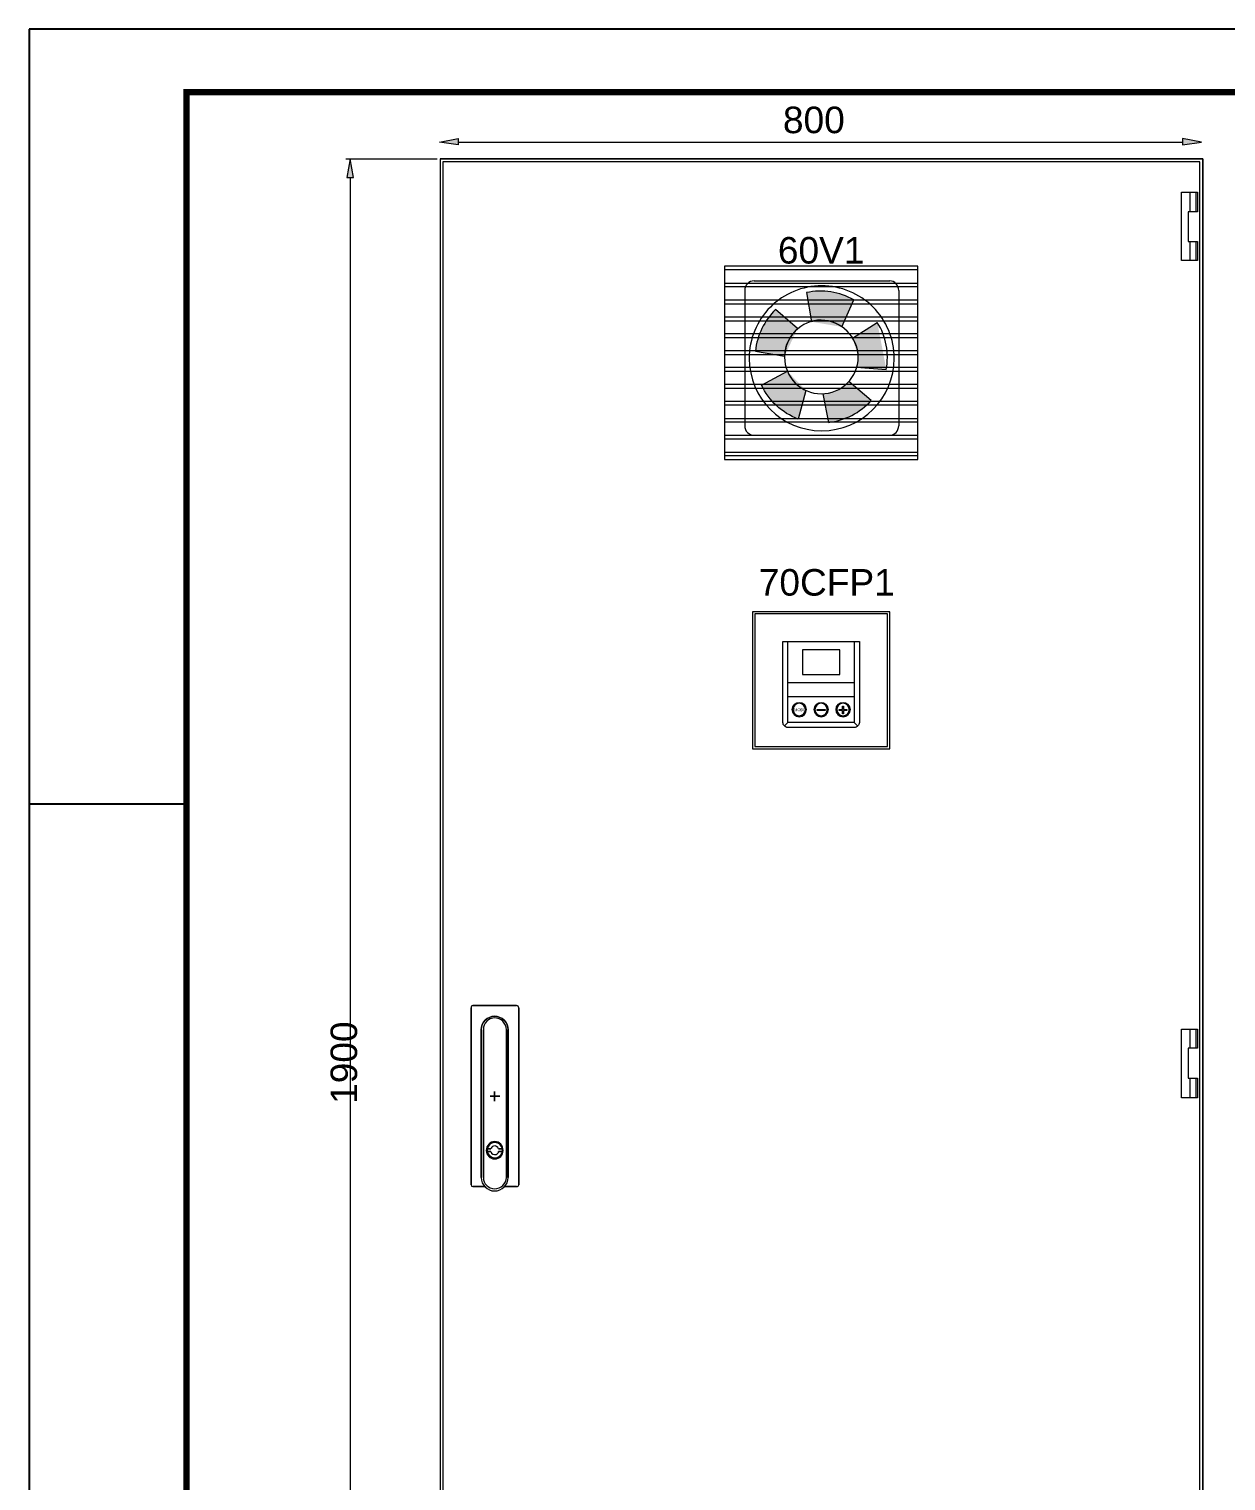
# Model space of a CAD drawing. Header units: millimetres. Extents: x 1004 to 59588, y 686 to 38112.
# Drawn here: x 42499 to 43751, y 36592 to 38112 of the extents above; entities that cross this region are included whole.
import ezdxf

# ---------------------------------------------------------------- set-up
doc = ezdxf.new("R2010")
doc.units = ezdxf.units.MM
for name, color, linetype in [('ARQ-FOLHA', 7, 'Continuous'), ('PDF4_Geometry', 7, 'Continuous'), ('PDF4_Text', 7, 'Continuous')]:
    doc.layers.add(name, color=color, linetype=linetype)
doc.styles.add('PDF Arial', font='arial.ttf')

# ---------------------------------------------------------------- blocks, each defined once
blk = doc.blocks.new('FOLHA A2')
at = {"layer": 'ARQ-FOLHA'}
for p, q in [((594, 0), (0, 0)), ((0, 0), (0, -420)), ((0, -123), (25, -123))]:
    blk.add_line(p, q, dxfattribs=at)
at = {"layer": 'ARQ-FOLHA', "const_width": 1}
blk.add_lwpolyline([(25, -410), (584, -410), (584, -10), (25, -10), (25, -410)], dxfattribs=at)

msp = doc.modelspace()

# ---------------------------------------------------------------- hatches: boundary and pattern name
at = {"layer": 'PDF4_Geometry', "transparency": 33554559}
for points in [[(42947.69, 37996.86), (42947.69, 37990.39), (42928.27, 37993.33), (42928.27, 37993.33)], [(43705.92, 37996.86), (43705.92, 37990.39), (43725.92, 37993.33), (43725.92, 37993.33)], [(42831.21, 37956.27), (42838.27, 37956.27), (42834.74, 37975.69), (42834.74, 37975.69)], [(43265.33, 37738.63, 0.1917042), (43303.57, 37703.33), (43303.57, 37703.33), (43311.8, 37733.33), (43292.39, 37753.33)]]:
    msp.add_hatch(color=256, dxfattribs=at).paths.add_polyline_path(points)
h = msp.add_hatch(color=256, dxfattribs=at)
h.paths.add_polyline_path([(43361.8, 37828.04, 0.1858345), (43312.39, 37835.69)], flags=0)
h.paths.add_polyline_path([(43349.45, 37799.8), (43361.8, 37828.04), (43312.39, 37835.69), (43317.69, 37805.1)], flags=0)
h = msp.add_hatch(color=256, dxfattribs=at)
h.paths.add_polyline_path([(43280.04, 37818.04, 0.1712205), (43258.86, 37774.51)], flags=0)
h.paths.add_polyline_path([(43289.45, 37769.21), (43302.98, 37798.04), (43280.04, 37818.04), (43258.86, 37774.51)], flags=0)
h = msp.add_hatch(color=256, dxfattribs=at)
h.paths.add_polyline_path([(43364.74, 37757.45, 0.0810958), (43366.51, 37768.04)], flags=0)
h.paths.add_polyline_path([(43386.51, 37804.51), (43360.63, 37788.04), (43366.51, 37768.04), (43364.74, 37757.45), (43395.92, 37755.1)], flags=0)
h = msp.add_hatch(color=256, dxfattribs=at)
h.paths.add_polyline_path([(43329.45, 37729.8, 0.19731), (43356.51, 37742.74)], flags=0)
h.paths.add_polyline_path([(43335.33, 37699.8, 0.1844998), (43380.04, 37722.74)], flags=0)
h.paths.add_polyline_path([(43380.04, 37722.74), (43356.51, 37742.74), (43329.45, 37729.8), (43335.33, 37699.8)], flags=0)

# ---------------------------------------------------------------- linework, layer by layer
at = {"layer": 'PDF4_Geometry', "lineweight": 0}
for points in [[(42947.69, 37996.86), (42947.69, 37990.39), (42928.27, 37993.33)], [(43725.92, 37993.33), (43705.92, 37996.86), (43705.92, 37990.39)], [(42831.21, 37956.27), (42838.27, 37956.27), (42834.74, 37975.69)], [(42931.8, 36084.51), (43724.16, 36084.51), (43724.16, 37972.74), (42931.8, 37972.74)], [(43721.8, 37940.98), (43721.8, 37920.39), (43711.8, 37920.39), (43711.8, 37889.21), (43721.8, 37889.21), (43721.8, 37869.21), (43711.8, 37869.21), (43704.74, 37869.21), (43704.74, 37940.98), (43711.8, 37940.98)], [(43226.51, 37660.98), (43428.86, 37660.98), (43428.86, 37863.33), (43226.51, 37863.33)], [(43255.92, 37358.04), (43399.45, 37358.04), (43399.45, 37501.57), (43255.92, 37501.57)], [(43258.27, 37360.39), (43397.1, 37360.39), (43397.1, 37499.21), (43258.27, 37499.21)], [(43308.27, 37435.69), (43347.1, 37435.69), (43347.1, 37461.57), (43308.27, 37461.57)], [(43331.8, 37398.04), (43323.57, 37398.04), (43323.57, 37399.21), (43331.8, 37399.21)], [(43354.74, 37398.04), (43351.21, 37398.04), (43351.21, 37394.51), (43350.04, 37394.51), (43350.04, 37398.04), (43346.51, 37398.04), (43346.51, 37399.21), (43350.04, 37399.21), (43350.04, 37402.74), (43351.21, 37402.74), (43351.21, 37399.21), (43354.74, 37399.21)], [(42961.21, 36901.57), (42961.21, 37086.86)], [(42961.21, 36901.57), (42961.21, 37086.86)], [(43008.86, 37089.21), (42962.98, 37089.21)], [(43008.86, 37089.21), (42962.98, 37089.21)], [(43011.21, 36901.57), (43011.21, 37086.86)], [(43011.21, 36901.57), (43011.21, 37086.86)], [(42971.8, 36909.21), (42971.8, 37063.92)], [(42971.8, 36909.21), (42971.8, 37063.92)], [(42974.16, 36909.21), (42974.16, 37063.92)], [(42974.16, 36909.21), (42974.16, 37063.92)], [(42998.27, 36909.21), (42998.27, 37063.92)], [(42998.27, 36909.21), (42998.27, 37063.92)], [(43000.04, 36909.21), (43000.04, 37063.92)], [(43000.04, 36909.21), (43000.04, 37063.92)], [(43721.8, 37064.51), (43721.8, 37044.51), (43711.8, 37044.51), (43711.8, 37013.33), (43721.8, 37013.33), (43721.8, 36992.74), (43711.8, 36992.74), (43704.74, 36992.74), (43704.74, 37064.51), (43711.8, 37064.51)], [(42991.21, 36994.51), (42981.21, 36994.51)], [(42985.92, 36989.21), (42985.92, 36999.21)], [(42981.8, 36939.21), (42978.27, 36939.21)], [(42981.8, 36939.21), (42978.27, 36939.21)], [(42981.8, 36936.27), (42978.27, 36936.27)], [(42981.8, 36936.27), (42978.27, 36936.27)], [(42994.16, 36939.21), (42990.04, 36939.21)], [(42994.16, 36939.21), (42990.04, 36939.21)], [(42994.16, 36936.27), (42990.04, 36936.27)], [(42994.16, 36936.27), (42990.04, 36936.27)], [(42975.92, 36899.8), (42962.98, 36899.8)], [(42975.92, 36899.8), (42962.98, 36899.8)], [(43008.86, 36899.8), (42995.92, 36899.8)], [(43008.86, 36899.8), (42995.92, 36899.8)]]:
    msp.add_lwpolyline(points, close=True, dxfattribs=at)
at = {"layer": 'PDF4_Geometry', "lineweight": 18}
for points in [[(42947.69, 37993.33), (43705.92, 37993.33)], [(42830.04, 37975.69), (42925.92, 37975.69)], [(42834.74, 37956.27), (42834.74, 36100.39)]]:
    msp.add_lwpolyline(points, dxfattribs=at)
at = {"layer": 'PDF4_Geometry', "lineweight": 0}
for points in [[(42928.86, 37975.69), (42928.86, 36080.39), (43727.1, 36080.39), (43727.1, 37975.69), (42928.86, 37975.69), (43727.1, 37975.69), (43727.1, 36080.39), (42928.86, 36080.39), (42928.86, 35980.39), (43727.1, 35980.39), (43727.1, 36080.39), (42928.86, 36080.39), (42928.86, 35980.39)], [(43713.57, 37940.98), (43713.57, 37920.39)], [(43720.04, 37940.98), (43720.04, 37920.39)], [(43713.57, 37889.21), (43713.57, 37869.21)], [(43720.04, 37889.21), (43720.04, 37869.21)], [(43226.51, 37859.8), (43428.86, 37859.8)], [(43226.51, 37845.69), (43428.86, 37845.69)], [(43226.51, 37842.16), (43428.86, 37842.16)], [(43247.69, 37838.04), (43247.69, 37696.27)], [(43257.69, 37848.04), (43399.45, 37848.04)], [(43399.45, 37848.04), (43399.45, 37848.04)], [(43408.86, 37838.04), (43408.86, 37696.27)], [(43226.51, 37828.04), (43428.86, 37828.04)], [(43226.51, 37823.92), (43428.86, 37823.92)], [(43226.51, 37810.39), (43428.86, 37810.39)], [(43226.51, 37806.27), (43428.86, 37806.27)], [(43226.51, 37792.74), (43428.86, 37792.74)], [(43360.63, 37788.04), (43386.51, 37804.51)], [(43226.51, 37788.63), (43428.86, 37788.63)], [(43226.51, 37775.1), (43428.86, 37775.1)], [(43226.51, 37770.98), (43428.86, 37770.98)], [(43226.51, 37757.45), (43428.86, 37757.45)], [(43226.51, 37753.33), (43428.86, 37753.33)], [(43364.74, 37757.45), (43395.92, 37755.1)], [(43226.51, 37739.8), (43428.86, 37739.8)], [(43226.51, 37735.69), (43428.86, 37735.69)], [(43226.51, 37722.16), (43428.86, 37722.16)], [(43226.51, 37718.04), (43428.86, 37718.04)], [(43226.51, 37703.92), (43428.86, 37703.92)], [(43226.51, 37700.39), (43428.86, 37700.39)], [(43226.51, 37686.27), (43428.86, 37686.27)], [(43257.69, 37686.27), (43399.45, 37686.27)], [(43226.51, 37682.74), (43428.86, 37682.74)], [(43226.51, 37668.63), (43428.86, 37668.63)], [(43226.51, 37665.1), (43428.86, 37665.1)], [(43362.39, 37470.39), (43362.39, 37385.69), (43292.98, 37385.69), (43292.98, 37470.39)], [(43292.98, 37427.45), (43362.39, 37427.45)], [(43292.98, 37412.74), (43362.39, 37412.74)], [(43289.45, 37382.16), (43292.98, 37385.69)], [(43362.39, 37385.69), (43365.92, 37382.16)], [(43008.86, 37089.21), (43008.86, 37089.21)], [(43008.86, 37089.21), (43008.86, 37089.21)], [(43008.86, 37089.21), (43008.86, 37089.21)], [(43008.86, 37089.21), (43008.86, 37089.21)], [(42971.8, 37063.92), (42971.8, 37063.92)], [(42971.8, 37063.92), (42971.8, 37063.92)], [(42971.8, 37063.92), (42971.8, 37063.92)], [(42971.8, 37063.92), (42971.8, 37063.92)], [(42974.16, 37063.92), (42974.16, 37063.92)], [(42974.16, 37063.92), (42974.16, 37063.92)], [(42974.16, 37063.92), (42974.16, 37063.92)], [(42974.16, 37063.92), (42974.16, 37063.92)], [(43713.57, 37064.51), (43713.57, 37044.51)], [(43720.04, 37064.51), (43720.04, 37044.51)], [(43713.57, 37013.33), (43713.57, 36992.74)], [(43720.04, 37013.33), (43720.04, 36992.74)]]:
    msp.add_lwpolyline(points, dxfattribs=at)
for points in [[(43404.16, 37766.86, 0.4157007), (43328.27, 37842.74, 0.4157007), (43252.39, 37766.86, 0.4127907), (43328.27, 37690.98, 0.4127907)], [(43287.69, 37385.69), (43287.69, 37470.39), (43367.69, 37470.39), (43367.69, 37385.69, -0.4166667), (43362.39, 37380.39), (43292.98, 37380.39, -0.4166667)], [(42985.92, 37078.04, -0.40625), (43000.04, 37063.92, 0.40625), (42985.92, 37078.04, 0.40625), (42971.8, 37063.92, -0.40625)]]:
    msp.add_lwpolyline(points, format="xyb", close=True, dxfattribs=at)
for points in [[(43349.45, 37799.8), (43361.8, 37828.04, 0.1858345), (43312.39, 37835.69), (43317.69, 37805.1)], [(43302.98, 37798.04), (43280.04, 37818.04, 0.1712205), (43258.86, 37774.51), (43289.45, 37769.21)], [(43311.8, 37733.33), (43303.57, 37703.33, -0.1917042), (43265.33, 37738.63), (43292.39, 37753.33)], [(43329.45, 37729.8), (43335.33, 37699.8, 0.1844998), (43380.04, 37722.74), (43356.51, 37742.74)]]:
    msp.add_lwpolyline(points, format="xyb", dxfattribs=at)
for centre, radius, start, end in [((43327.34, 37767.7), 39.17, 0.50195, 89.49805), ((43327.61, 37767.96), 38.16, 179.88551, 270.11449), ((43304.69, 37399.16), 6.53, 0.50195, 179.49805), ((43327.63, 37399.16), 6.53, 0.50195, 179.49805), ((43350.57, 37399.16), 6.53, 0.50195, 179.49805), ((42986.12, 37063.73), 14.31, 90.7811, 179.2189), ((42986.12, 37063.73), 14.31, 90.7811, 179.2189), ((42985.73, 37063.73), 14.31, 0.7811, 89.2189), ((42985.73, 37063.73), 14.31, 0.7811, 89.2189), ((42986.12, 36909.41), 14.31, 180.7811, 269.2189), ((42986.12, 36909.41), 14.31, 180.7811, 269.2189), ((42986.12, 36909.41), 14.31, 180.7811, 269.2189), ((42986.12, 36909.41), 14.31, 180.7811, 269.2189), ((42985.96, 36909.25), 11.8, 180.16771, 269.83229), ((42985.96, 36909.25), 11.8, 180.16771, 269.83229), ((42985.96, 36909.25), 11.8, 180.16771, 269.83229), ((42985.96, 36909.25), 11.8, 180.16771, 269.83229), ((42985.73, 36909.41), 14.31, 270.7811, 359.2189), ((42985.73, 36909.41), 14.31, 270.7811, 359.2189), ((42985.73, 36909.41), 14.31, 270.7811, 359.2189), ((42985.73, 36909.41), 14.31, 270.7811, 359.2189)]:
    msp.add_arc(centre, radius, start, end, dxfattribs=at)
for points in [[(43257.69, 37848.04), (43251.8, 37848.04), (43247.69, 37843.33), (43247.69, 37838.04)], [(43408.86, 37838.04), (43408.86, 37843.33), (43404.74, 37848.04), (43399.45, 37848.04)], [(43327.69, 37806.86), (43306.51, 37806.86), (43289.45, 37789.21), (43289.45, 37768.04)], [(43349.45, 37799.8), (43340.63, 37806.27), (43328.86, 37808.04), (43317.69, 37805.1)], [(43302.98, 37798.04), (43294.74, 37790.39), (43289.45, 37780.39), (43289.45, 37769.21)], [(43395.92, 37755.1), (43398.86, 37772.16), (43395.92, 37789.8), (43386.51, 37804.51)], [(43395.92, 37755.1), (43398.86, 37772.16), (43395.92, 37789.8), (43386.51, 37804.51)], [(43366.51, 37768.04), (43366.51, 37775.1), (43364.16, 37782.16), (43360.63, 37788.04)], [(43327.69, 37729.8), (43348.86, 37729.8), (43366.51, 37746.86), (43366.51, 37768.04)], [(43292.39, 37753.33), (43295.92, 37744.51), (43302.98, 37737.45), (43311.8, 37733.33)], [(43247.69, 37696.27), (43247.69, 37690.98), (43251.8, 37686.27), (43257.69, 37686.27)], [(43399.45, 37686.27), (43404.74, 37686.27), (43408.86, 37690.98), (43408.86, 37696.27)], [(43304.74, 37406.27), (43300.63, 37406.27), (43297.1, 37403.33), (43297.1, 37399.21)], [(43297.1, 37399.21), (43297.1, 37395.1), (43300.63, 37391.57), (43304.74, 37391.57)], [(43298.27, 37399.21), (43298.27, 37395.1), (43301.21, 37392.74), (43304.74, 37392.74)], [(43312.39, 37399.21), (43312.39, 37403.33), (43308.86, 37406.27), (43304.74, 37406.27)], [(43304.74, 37391.57), (43308.86, 37391.57), (43312.39, 37395.1), (43312.39, 37399.21)], [(43304.74, 37392.74), (43308.27, 37392.74), (43311.21, 37395.1), (43311.21, 37399.21)], [(43327.69, 37406.27), (43323.57, 37406.27), (43320.04, 37403.33), (43320.04, 37399.21)], [(43320.04, 37399.21), (43320.04, 37395.1), (43323.57, 37391.57), (43327.69, 37391.57)], [(43321.21, 37399.21), (43321.21, 37395.1), (43324.16, 37392.74), (43327.69, 37392.74)], [(43335.33, 37399.21), (43335.33, 37403.33), (43331.8, 37406.27), (43327.69, 37406.27)], [(43327.69, 37391.57), (43331.8, 37391.57), (43335.33, 37395.1), (43335.33, 37399.21)], [(43327.69, 37392.74), (43331.21, 37392.74), (43334.16, 37395.1), (43334.16, 37399.21)], [(43350.63, 37406.27), (43346.51, 37406.27), (43342.98, 37403.33), (43342.98, 37399.21)], [(43342.98, 37399.21), (43342.98, 37395.1), (43346.51, 37391.57), (43350.63, 37391.57)], [(43344.16, 37399.21), (43344.16, 37395.1), (43347.1, 37392.74), (43350.63, 37392.74)], [(43358.27, 37399.21), (43358.27, 37403.33), (43354.74, 37406.27), (43350.63, 37406.27)], [(43350.63, 37391.57), (43354.74, 37391.57), (43358.27, 37395.1), (43358.27, 37399.21)], [(43350.63, 37392.74), (43354.16, 37392.74), (43357.1, 37395.1), (43357.1, 37399.21)], [(42962.98, 37089.21), (42961.8, 37089.21), (42961.21, 37088.04), (42961.21, 37086.86)], [(42962.98, 37089.21), (42961.8, 37089.21), (42961.21, 37088.04), (42961.21, 37086.86)], [(42962.98, 37089.21), (42961.8, 37089.21), (42961.21, 37088.04), (42961.21, 37086.86)], [(42962.98, 37089.21), (42961.8, 37089.21), (42961.21, 37088.04), (42961.21, 37086.86)], [(42985.92, 37076.27), (42979.45, 37076.27), (42974.16, 37070.98), (42974.16, 37063.92)], [(42985.92, 37076.27), (42979.45, 37076.27), (42974.16, 37070.98), (42974.16, 37063.92)], [(42985.92, 37076.27), (42979.45, 37076.27), (42974.16, 37070.98), (42974.16, 37063.92)], [(42985.92, 37076.27), (42979.45, 37076.27), (42974.16, 37070.98), (42974.16, 37063.92)], [(42998.27, 37063.92), (42998.27, 37070.98), (42992.39, 37076.27), (42985.92, 37076.27)], [(42998.27, 37063.92), (42998.27, 37070.98), (42992.39, 37076.27), (42985.92, 37076.27)], [(42998.27, 37063.92), (42998.27, 37070.98), (42992.39, 37076.27), (42985.92, 37076.27)], [(42998.27, 37063.92), (42998.27, 37070.98), (42992.39, 37076.27), (42985.92, 37076.27)], [(43011.21, 37086.86), (43011.21, 37088.04), (43010.04, 37089.21), (43008.86, 37089.21)], [(43011.21, 37086.86), (43011.21, 37088.04), (43010.04, 37089.21), (43008.86, 37089.21)], [(43011.21, 37086.86), (43011.21, 37088.04), (43010.04, 37089.21), (43008.86, 37089.21)], [(43011.21, 37086.86), (43011.21, 37088.04), (43010.04, 37089.21), (43008.86, 37089.21)], [(42985.92, 36946.86), (42981.21, 36946.86), (42977.1, 36942.74), (42977.1, 36937.45)], [(42985.92, 36946.86), (42981.21, 36946.86), (42977.1, 36942.74), (42977.1, 36937.45)], [(42985.92, 36946.86), (42981.21, 36946.86), (42977.1, 36942.74), (42977.1, 36937.45)], [(42985.92, 36946.86), (42981.21, 36946.86), (42977.1, 36942.74), (42977.1, 36937.45)], [(42985.92, 36945.69), (42981.8, 36945.69), (42978.27, 36942.16), (42978.27, 36937.45)], [(42985.92, 36945.69), (42981.8, 36945.69), (42978.27, 36942.16), (42978.27, 36937.45)], [(42985.92, 36945.69), (42981.8, 36945.69), (42978.27, 36942.16), (42978.27, 36937.45)], [(42985.92, 36945.69), (42981.8, 36945.69), (42978.27, 36942.16), (42978.27, 36937.45)], [(42984.74, 36942.16), (42982.98, 36941.57), (42982.39, 36940.39), (42981.8, 36939.21)], [(42984.74, 36942.16), (42982.98, 36941.57), (42982.39, 36940.39), (42981.8, 36939.21)], [(42984.74, 36942.16), (42982.98, 36941.57), (42982.39, 36940.39), (42981.8, 36939.21)], [(42984.74, 36942.16), (42982.98, 36941.57), (42982.39, 36940.39), (42981.8, 36939.21)], [(42990.04, 36939.21), (42989.45, 36941.57), (42987.1, 36942.74), (42984.74, 36942.16)], [(42990.04, 36939.21), (42989.45, 36941.57), (42987.1, 36942.74), (42984.74, 36942.16)], [(42990.04, 36939.21), (42989.45, 36941.57), (42987.1, 36942.74), (42984.74, 36942.16)], [(42990.04, 36939.21), (42989.45, 36941.57), (42987.1, 36942.74), (42984.74, 36942.16)], [(42994.74, 36937.45), (42994.74, 36942.74), (42991.21, 36946.86), (42985.92, 36946.86)], [(42994.74, 36937.45), (42994.74, 36942.74), (42991.21, 36946.86), (42985.92, 36946.86)], [(42994.74, 36937.45), (42994.74, 36942.74), (42991.21, 36946.86), (42985.92, 36946.86)], [(42994.74, 36937.45), (42994.74, 36942.74), (42991.21, 36946.86), (42985.92, 36946.86)], [(42994.16, 36937.45), (42994.16, 36942.16), (42990.63, 36945.69), (42985.92, 36945.69)], [(42994.16, 36937.45), (42994.16, 36942.16), (42990.63, 36945.69), (42985.92, 36945.69)], [(42994.16, 36937.45), (42994.16, 36942.16), (42990.63, 36945.69), (42985.92, 36945.69)], [(42994.16, 36937.45), (42994.16, 36942.16), (42990.63, 36945.69), (42985.92, 36945.69)], [(42977.1, 36937.45), (42977.1, 36932.74), (42981.21, 36928.63), (42985.92, 36928.63)], [(42977.1, 36937.45), (42977.1, 36932.74), (42981.21, 36928.63), (42985.92, 36928.63)], [(42977.1, 36937.45), (42977.1, 36932.74), (42981.21, 36928.63), (42985.92, 36928.63)], [(42977.1, 36937.45), (42977.1, 36932.74), (42981.21, 36928.63), (42985.92, 36928.63)], [(42978.27, 36937.45), (42978.27, 36933.33), (42981.8, 36929.8), (42985.92, 36929.8)], [(42978.27, 36937.45), (42978.27, 36933.33), (42981.8, 36929.8), (42985.92, 36929.8)], [(42978.27, 36937.45), (42978.27, 36933.33), (42981.8, 36929.8), (42985.92, 36929.8)], [(42978.27, 36937.45), (42978.27, 36933.33), (42981.8, 36929.8), (42985.92, 36929.8)], [(42981.8, 36936.27), (42982.39, 36933.92), (42985.33, 36932.74), (42987.69, 36933.33)], [(42981.8, 36936.27), (42982.39, 36933.92), (42985.33, 36932.74), (42987.69, 36933.33)], [(42981.8, 36936.27), (42982.39, 36933.92), (42985.33, 36932.74), (42987.69, 36933.33)], [(42981.8, 36936.27), (42982.39, 36933.92), (42985.33, 36932.74), (42987.69, 36933.33)], [(42985.92, 36928.63), (42991.21, 36928.63), (42994.74, 36932.74), (42994.74, 36937.45)], [(42985.92, 36929.8), (42990.63, 36929.8), (42994.16, 36933.33), (42994.16, 36937.45)], [(42985.92, 36928.63), (42991.21, 36928.63), (42994.74, 36932.74), (42994.74, 36937.45)], [(42985.92, 36929.8), (42990.63, 36929.8), (42994.16, 36933.33), (42994.16, 36937.45)], [(42985.92, 36928.63), (42991.21, 36928.63), (42994.74, 36932.74), (42994.74, 36937.45)], [(42985.92, 36929.8), (42990.63, 36929.8), (42994.16, 36933.33), (42994.16, 36937.45)], [(42985.92, 36928.63), (42991.21, 36928.63), (42994.74, 36932.74), (42994.74, 36937.45)], [(42985.92, 36929.8), (42990.63, 36929.8), (42994.16, 36933.33), (42994.16, 36937.45)], [(42987.69, 36933.33), (42988.86, 36933.92), (42990.04, 36935.1), (42990.04, 36936.27)], [(42987.69, 36933.33), (42988.86, 36933.92), (42990.04, 36935.1), (42990.04, 36936.27)], [(42987.69, 36933.33), (42988.86, 36933.92), (42990.04, 36935.1), (42990.04, 36936.27)], [(42987.69, 36933.33), (42988.86, 36933.92), (42990.04, 36935.1), (42990.04, 36936.27)], [(42985.92, 36897.45), (42992.39, 36897.45), (42998.27, 36902.74), (42998.27, 36909.21)], [(42985.92, 36897.45), (42992.39, 36897.45), (42998.27, 36902.74), (42998.27, 36909.21)], [(42985.92, 36897.45), (42992.39, 36897.45), (42998.27, 36902.74), (42998.27, 36909.21)], [(42985.92, 36897.45), (42992.39, 36897.45), (42998.27, 36902.74), (42998.27, 36909.21)], [(42961.21, 36901.57), (42961.21, 36900.39), (42961.8, 36899.8), (42962.98, 36899.8)], [(42961.21, 36901.57), (42961.21, 36900.39), (42961.8, 36899.8), (42962.98, 36899.8)], [(42961.21, 36901.57), (42961.21, 36900.39), (42961.8, 36899.8), (42962.98, 36899.8)], [(42961.21, 36901.57), (42961.21, 36900.39), (42961.8, 36899.8), (42962.98, 36899.8)], [(43008.86, 36899.8), (43010.04, 36899.8), (43011.21, 36900.39), (43011.21, 36901.57)], [(43008.86, 36899.8), (43010.04, 36899.8), (43011.21, 36900.39), (43011.21, 36901.57)], [(43008.86, 36899.8), (43010.04, 36899.8), (43011.21, 36900.39), (43011.21, 36901.57)], [(43008.86, 36899.8), (43010.04, 36899.8), (43011.21, 36900.39), (43011.21, 36901.57)]]:
    msp.add_open_spline(points, degree=3, dxfattribs=at)

# ---------------------------------------------------------------- block references
at = {"layer": 'ARQ-FOLHA', "xscale": 6.595981259956956, "yscale": 6.595981259956956, "zscale": 6.595981259956956}
msp.add_blockref('FOLHA A2', (42498.59, 38111.64), dxfattribs=at)

# ---------------------------------------------------------------- texts
at = {"layer": 'PDF4_Text', "attachment_point": 7, "style": 'PDF Arial'}
for s, insert, char_height in [('800', (43287.68, 38002.2), 27.791), ('60V1', (43282.39, 37865.69), 27.791), ('70CFP1', (43262.39, 37518.04), 27.791), ('MODL', (43299.45, 37397.39), 2.947)]:
    msp.add_mtext(s, dxfattribs=dict(at, insert=insert, char_height=char_height))
at = {"layer": 'PDF4_Text', "insert": (42842.39, 36986.27), "char_height": 27.791, "attachment_point": 7, "rotation": 90, "style": 'PDF Arial'}
msp.add_mtext('1900', dxfattribs=at)

doc.saveas('drawing.dxf')
